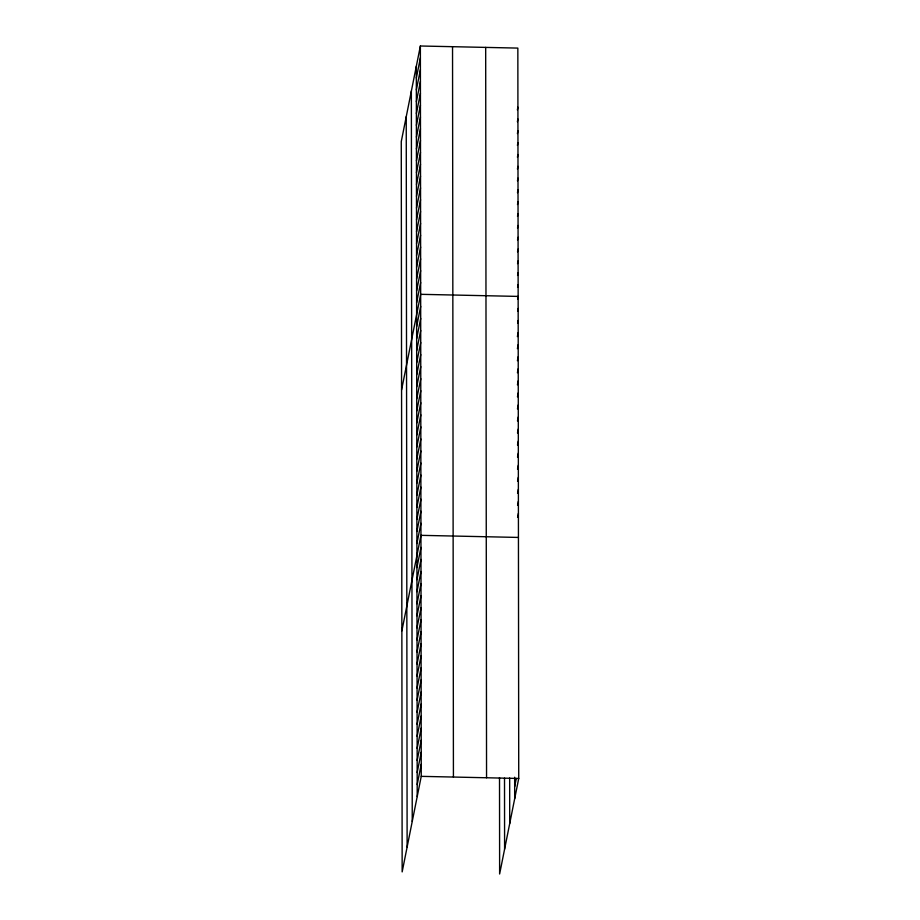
<?xml version="1.0" encoding="UTF-8"?>
<svg xmlns="http://www.w3.org/2000/svg" width="920" height="920" viewBox="0 0 920 920"><rect width="100%" height="100%" fill="white"/><g stroke="black" fill="none" stroke-linecap="round" stroke-linejoin="round"><path stroke-width="1.38" d="M420.371 46L401.269 141.542L402.155 871.907L421.245 776.353L420.371 46L517.845 48.093L518.731 778.458L499.629 874L499.514 777.595M416.346 78.039L420.382 57.822M416.357 89.861L420.394 69.644M416.369 101.695L420.405 81.477M416.38 113.516L420.428 93.299M416.403 125.338L420.44 105.121M416.415 137.16L420.452 116.943M416.426 148.994L420.463 128.777M416.438 160.816L420.486 140.599M416.449 172.638L420.497 152.421M416.472 184.46L420.509 164.243M416.484 196.293L420.52 176.077M416.495 208.115L420.532 187.898M416.507 219.937L420.555 199.72M416.53 231.759L420.566 211.542M416.541 243.593L420.578 223.376M416.553 255.415L420.589 235.198M416.565 267.237L420.612 247.02M416.587 279.059L420.624 258.842M416.599 290.892L420.635 270.675M416.61 302.714L420.647 282.498M401.58 389.873L420.67 294.32L518.144 296.412L517.603 299.115M416.645 326.589L420.681 306.372M416.656 338.641L420.693 318.423M416.668 350.692L420.704 330.475M416.679 362.744L420.728 342.527M416.702 374.796L420.739 354.579M416.714 386.848L420.75 366.631M416.725 398.9L420.773 378.683M416.748 410.941L420.785 390.724M416.76 422.993L420.796 402.776M416.772 435.045L420.808 414.828M416.783 447.097L420.831 426.88M416.806 459.149L420.842 438.932M416.817 471.201L420.854 450.984M416.829 483.253L420.865 463.036M416.841 495.305L420.888 475.088M416.863 507.357L420.9 487.14M416.875 519.409L420.911 499.192M416.886 531.461L420.934 511.244M416.909 543.501L420.946 523.284M401.867 630.89L420.957 535.337L518.431 537.441M416.933 567.605L420.969 547.389M416.944 579.657L420.992 559.441M416.967 591.709L421.003 571.492M416.978 603.761L421.015 583.544M517.373 109.917L517.914 107.215M416.99 615.813L421.026 595.596M517.385 121.739L517.925 119.048M417.001 627.865L421.049 607.648M517.408 133.561L517.937 130.87M417.024 639.918L421.061 619.7M517.419 145.394L517.96 142.692M417.036 651.969L421.072 631.752M517.431 157.216L517.971 154.514M417.047 664.01L421.084 643.804M517.442 169.038L517.983 166.347M417.059 676.062L421.107 655.845M517.466 180.861L517.995 178.169M417.082 688.114L421.118 667.897M517.477 192.694L518.017 189.992M417.093 700.166L421.13 679.949M517.488 204.516L518.029 201.814M417.105 712.218L421.153 692.001M517.5 216.338L518.04 213.647M417.128 724.27L421.164 704.053M517.523 228.16L518.052 225.469M417.139 736.322L421.176 716.105M517.534 239.993L518.075 237.291M417.151 748.374L421.187 728.157M517.546 251.815L518.087 249.113M417.162 760.426L421.21 740.209M517.558 263.637L518.098 260.946M417.185 772.478L421.222 752.261M517.58 275.459L518.109 272.768M417.197 784.53L421.233 764.313M517.592 287.293L518.132 284.59M517.615 311.167L518.155 308.464M517.638 323.219L518.167 320.516M517.373 336.616L518.19 332.568M517.396 348.668L518.202 344.62M517.408 360.721L518.213 356.672M517.419 372.761L518.224 368.724M517.431 384.813L518.247 380.776M517.454 396.865L518.259 392.828M517.466 408.917L518.27 404.88M517.477 420.969L518.293 416.933M517.5 433.021L518.305 428.973M517.511 445.073L518.316 441.025M517.523 457.125L518.328 453.077M517.534 469.177L518.351 465.129M517.558 481.229L518.362 477.181M517.569 493.281L518.374 489.233M517.58 505.322L518.385 501.285M517.592 517.373L518.409 513.337M514.671 786.623L516.292 778.538M421.245 776.353L518.731 778.458M514.659 777.25L514.683 798.675M509.668 778.009L509.714 823.526M504.516 778.17L504.597 849.137M485.679 47.403L486.553 777.768M452.536 46.69L453.422 777.055M416.323 66.217L417.209 796.57M411.355 91.08L412.24 821.433M406.237 116.69L407.123 847.044"/></g></svg>
